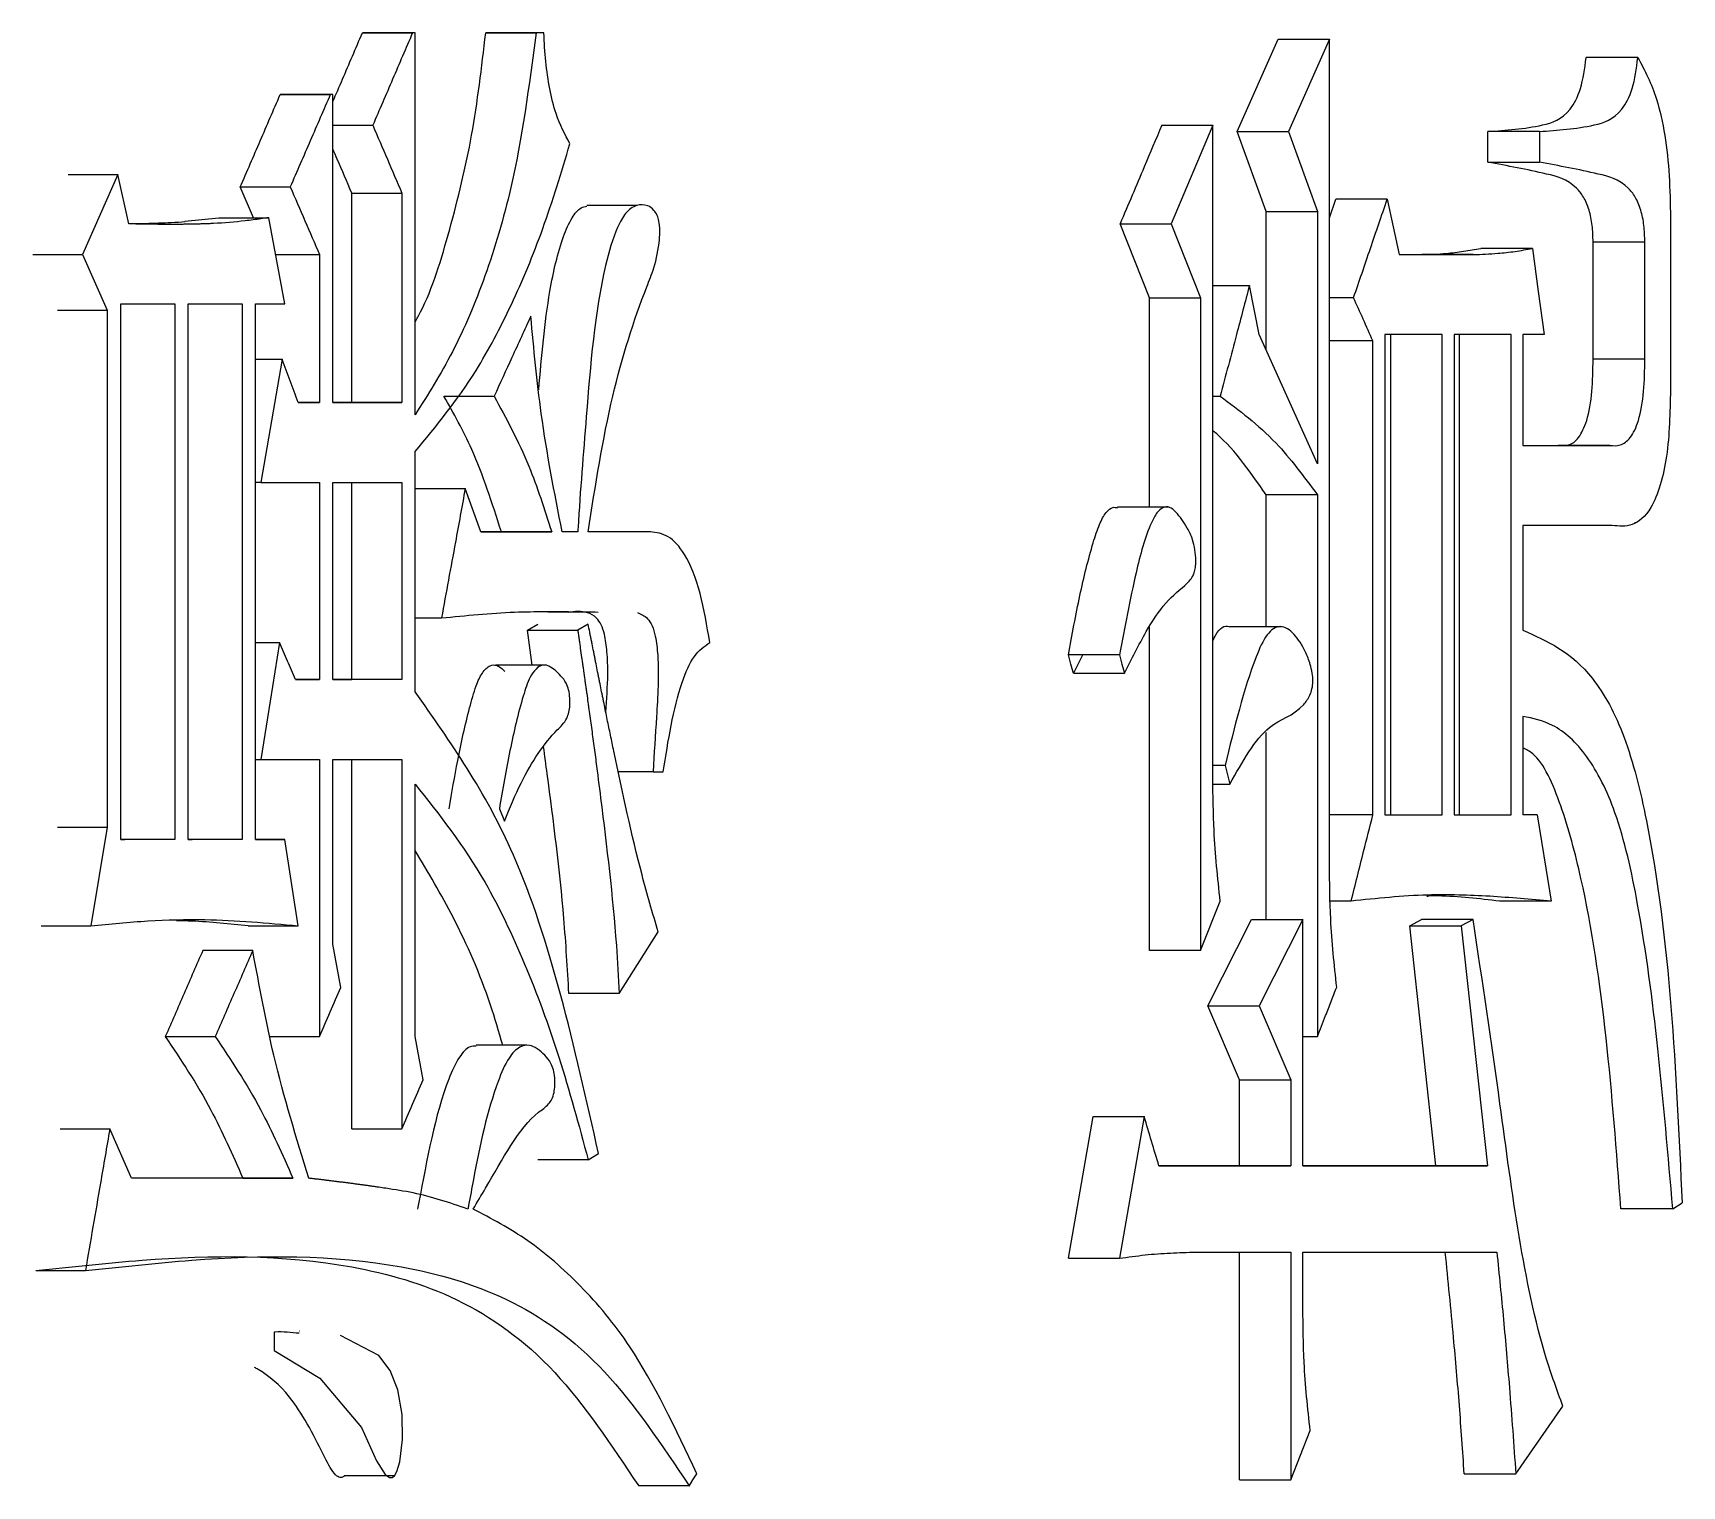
# Model space of a CAD drawing. Header units: millimetres. Extents: x 2136 to 4572, y 748 to 2471.
# Drawn here: x 3183.033 to 3185.93, y 1009.102 to 1011.655 of the extents above; entities that cross this region are included whole.
import ezdxf

# ---------------------------------------------------------------- set-up
doc = ezdxf.new("R2010")
doc.units = ezdxf.units.MM

msp = doc.modelspace()

# ---------------------------------------------------------------- linework, layer by layer
at = {"color": 7, "linetype": 'Continuous', "lineweight": 25}
for p, q in [((3183.6118, 1011.6549), (3183.6998, 1011.6549)), ((3183.6164, 1011.6549), (3183.6118, 1011.6549)), ((3183.7045, 1011.6549), (3183.6164, 1011.6549)), ((3183.7045, 1011.6549), (3183.6998, 1011.6549)), ((3183.7045, 1010.9843), (3183.7045, 1011.6549)), ((3183.9306, 1011.6549), (3183.8422, 1011.6549)), ((3183.9306, 1011.6549), (3183.9168, 1011.6549)), ((3185.1482, 1011.4819), (3185.2203, 1011.6441)), ((3185.2203, 1011.6441), (3185.3105, 1011.6441)), ((3185.3105, 1011.6441), (3185.2382, 1011.4819)), ((3185.3104, 1010.1946), (3185.3105, 1011.6441)), ((3185.8521, 1011.6117), (3185.7613, 1011.6117)), ((3183.4675, 1011.5467), (3183.5554, 1011.5467)), ((3183.4722, 1011.5467), (3183.4675, 1011.5467)), ((3183.56, 1011.5467), (3183.4722, 1011.5467)), ((3183.56, 1011.5467), (3183.5554, 1011.5467)), ((3183.56, 1011.0059), (3183.56, 1011.5467)), ((3183.56, 1011.4927), (3183.6301, 1011.4927)), ((3185.0158, 1011.4927), (3185.1056, 1011.4927)), ((3185.1056, 1011.4927), (3185.0325, 1011.3196)), ((3185.1056, 1010.3461), (3185.1056, 1011.4927)), ((3185.1482, 1011.4819), (3185.2382, 1011.4819)), ((3185.1991, 1011.3413), (3185.1482, 1011.4819)), ((3185.2382, 1011.4819), (3185.2892, 1011.3413)), ((3185.6792, 1011.4819), (3185.5886, 1011.4819)), ((3185.5886, 1011.4278), (3185.5886, 1011.4819)), ((3185.6792, 1011.4819), (3185.6792, 1011.4278)), ((3183.0952, 1011.4061), (3183.1825, 1011.4061)), ((3183.1825, 1011.4061), (3183.1205, 1011.2655)), ((3183.2016, 1011.3196), (3183.1825, 1011.4061)), ((3185.5886, 1011.4278), (3185.6792, 1011.4278)), ((3183.3973, 1011.3845), (3183.4851, 1011.3845)), ((3183.4208, 1011.3304), (3183.3973, 1011.3845)), ((3183.5932, 1011.3737), (3183.6812, 1011.3737)), ((3183.5932, 1011.0059), (3183.5932, 1011.3737)), ((3183.6812, 1011.3737), (3183.6812, 1011.0059)), ((3184.0951, 1011.3521), (3184.0059, 1011.3521)), ((3185.3104, 1011.3301), (3185.3216, 1011.3629)), ((3185.4119, 1011.3629), (3185.3216, 1011.3629)), ((3183.2999, 1011.3241), (3183.3598, 1011.3304)), ((3183.3598, 1011.3304), (3183.4475, 1011.3304)), ((3183.4757, 1011.179), (3183.4475, 1011.3304)), ((3184.9427, 1011.3196), (3185.0325, 1011.3196)), ((3184.9943, 1011.1898), (3184.9427, 1011.3196)), ((3185.0325, 1011.3196), (3185.0842, 1011.1898)), ((3185.1991, 1011.098), (3185.1991, 1011.3413)), ((3185.2892, 1011.3413), (3185.2892, 1010.8977)), ((3185.9093, 1011.3305), (3185.9093, 1011.0276)), ((3183.0332, 1011.2655), (3183.1205, 1011.2655)), ((3183.1205, 1011.2655), (3183.1635, 1011.1681)), ((3183.4596, 1011.2655), (3183.5367, 1011.2655)), ((3183.5367, 1011.2655), (3183.5367, 1011.0059)), ((3185.4329, 1011.2655), (3185.5628, 1011.2655)), ((3185.4329, 1011.2655), (3185.4724, 1011.2655)), ((3185.5628, 1011.2655), (3185.4724, 1011.2655)), ((3185.6668, 1011.2764), (3185.5762, 1011.2764)), ((3185.8644, 1011.2872), (3185.7735, 1011.2872)), ((3185.7735, 1011.0817), (3185.7735, 1011.2872)), ((3185.8644, 1011.0817), (3185.8644, 1011.2872)), ((3185.1056, 1011.2114), (3185.1699, 1011.2114)), ((3185.187, 1011.1249), (3185.1699, 1011.2114)), ((3183.1873, 1010.2378), (3183.1873, 1011.179)), ((3183.1873, 1011.179), (3183.2823, 1011.179)), ((3183.2823, 1011.179), (3183.2823, 1010.2378)), ((3183.306, 1010.2378), (3183.306, 1011.179)), ((3183.306, 1011.179), (3183.4005, 1011.179)), ((3183.4005, 1011.179), (3183.4004, 1010.2378)), ((3183.424, 1011.179), (3183.4757, 1011.179)), ((3183.424, 1010.2378), (3183.424, 1011.179)), ((3184.9943, 1011.1898), (3185.0842, 1011.1898)), ((3184.9943, 1010.822), (3184.9943, 1011.1898)), ((3185.0842, 1011.1898), (3185.0841, 1010.0432)), ((3185.3528, 1011.1898), (3185.3104, 1011.1898)), ((3185.2892, 1010.8977), (3185.187, 1011.1249)), ((3185.3866, 1011.1141), (3185.3104, 1011.1141)), ((3185.3866, 1010.2812), (3185.3866, 1011.1141)), ((3185.5085, 1011.1249), (3185.4077, 1011.1249)), ((3185.4077, 1011.1249), (3185.4077, 1010.2812)), ((3185.4181, 1010.2812), (3185.4181, 1011.1249)), ((3185.5085, 1010.2812), (3185.5085, 1011.1249)), ((3185.6294, 1011.1249), (3185.5294, 1011.1249)), ((3185.5294, 1011.1249), (3185.5294, 1010.2812)), ((3185.5389, 1010.2812), (3185.5389, 1011.1249)), ((3185.6294, 1010.2812), (3185.6294, 1011.1249)), ((3185.6875, 1011.1249), (3185.6502, 1011.1249)), ((3185.6502, 1011.1249), (3185.6502, 1010.9302)), ((3183.424, 1011.0816), (3183.471, 1011.0816)), ((3185.8644, 1011.0817), (3185.7735, 1011.0817)), ((3183.5367, 1011.0059), (3183.4992, 1011.0059)), ((3183.4992, 1011.0059), (3183.5367, 1011.0059)), ((3183.6812, 1011.0059), (3183.56, 1011.0059)), ((3183.56, 1011.0059), (3183.5932, 1011.0059)), ((3183.5932, 1011.0059), (3183.6812, 1011.0059)), ((3185.1056, 1011.0167), (3185.1185, 1011.0167)), ((3183.7044, 1010.4975), (3183.7045, 1010.9194)), ((3185.6502, 1010.9302), (3185.8029, 1010.9302)), ((3185.6502, 1010.9302), (3185.7121, 1010.9302)), ((3185.8029, 1010.9302), (3185.7121, 1010.9302)), ((3183.4334, 1010.8653), (3183.424, 1010.8653)), ((3183.4334, 1010.8653), (3183.5367, 1010.8653)), ((3183.5367, 1010.8653), (3183.5366, 1010.5191)), ((3183.56, 1010.5191), (3183.56, 1010.8653)), ((3183.56, 1010.8653), (3183.6812, 1010.8653)), ((3183.5932, 1010.5191), (3183.5932, 1010.8653)), ((3183.6812, 1010.8653), (3183.6812, 1010.5191)), ((3183.7045, 1010.8544), (3183.7924, 1010.8544)), ((3183.8201, 1010.7787), (3183.7924, 1010.8544)), ((3185.2892, 1010.8437), (3185.1991, 1010.8437)), ((3185.1991, 1010.6118), (3185.1991, 1010.8437)), ((3185.2892, 1010.8437), (3185.2892, 1009.8917)), ((3185.0286, 1010.822), (3184.9381, 1010.822)), ((3183.9443, 1010.7787), (3183.8201, 1010.7787)), ((3183.8201, 1010.7787), (3183.8559, 1010.7787)), ((3183.8559, 1010.7787), (3183.9443, 1010.7787)), ((3183.9902, 1010.7787), (3183.9626, 1010.7787)), ((3184.1177, 1010.7787), (3184.0085, 1010.7787)), ((3184.1177, 1010.7787), (3184.0291, 1010.7787)), ((3185.807, 1010.7896), (3185.6502, 1010.7896)), ((3185.6502, 1010.7896), (3185.6502, 1010.6057)), ((3185.807, 1010.7896), (3185.7162, 1010.7896)), ((3185.846, 1010.7949), (3185.8494, 1010.7949)), ((3183.7044, 1010.6273), (3183.7508, 1010.6273)), ((3183.9373, 1010.6379), (3184.0055, 1010.6379)), ((3183.9017, 1010.6057), (3183.9199, 1010.6165)), ((3183.9103, 1010.5443), (3183.9017, 1010.6057)), ((3183.9017, 1010.6057), (3183.9901, 1010.6056)), ((3184.0084, 1010.6165), (3183.9901, 1010.6056)), ((3184.9943, 1010.0432), (3184.9943, 1010.6113)), ((3185.2264, 1010.6118), (3185.1359, 1010.6118)), ((3183.424, 1010.584), (3183.4663, 1010.584)), ((3183.935, 1010.5443), (3183.8461, 1010.5443)), ((3184.9417, 1010.5624), (3184.852, 1010.5624)), ((3184.8764, 1010.5617), (3184.8606, 1010.53)), ((3183.5366, 1010.5191), (3183.4945, 1010.5191)), ((3183.4945, 1010.5191), (3183.5366, 1010.5191)), ((3183.6812, 1010.5191), (3183.56, 1010.5191)), ((3183.56, 1010.5191), (3183.5932, 1010.5191)), ((3183.6812, 1010.5191), (3183.5932, 1010.5191)), ((3184.8606, 1010.53), (3184.9503, 1010.53)), ((3185.6502, 1010.4542), (3185.6502, 1010.2812)), ((3185.1991, 1010.0973), (3185.1991, 1010.4262)), ((3183.424, 1010.3785), (3183.4334, 1010.3785)), ((3183.4334, 1010.3785), (3183.5366, 1010.3785)), ((3183.5366, 1010.3785), (3183.5366, 1009.8917)), ((3183.56, 1010.3785), (3183.6812, 1010.3785)), ((3183.56, 1010.054), (3183.56, 1010.3785)), ((3183.5932, 1009.7294), (3183.5932, 1010.3785)), ((3183.6812, 1010.3785), (3183.6812, 1009.7294)), ((3185.1271, 1010.3677), (3185.1056, 1010.3677)), ((3183.7044, 1009.8917), (3183.7044, 1010.3352)), ((3184.1223, 1010.3569), (3184.0618, 1010.3569)), ((3184.1223, 1010.3569), (3184.1404, 1010.3569)), ((3185.1059, 1010.3353), (3185.1356, 1010.3353)), ((3183.8524, 1010.292), (3183.8616, 1010.2704)), ((3185.3866, 1010.2812), (3185.3104, 1010.2812)), ((3185.4077, 1010.2812), (3185.5085, 1010.2812)), ((3185.4077, 1010.2812), (3185.4181, 1010.2812)), ((3185.4181, 1010.2812), (3185.5085, 1010.2812)), ((3185.5294, 1010.2812), (3185.6294, 1010.2812)), ((3185.5294, 1010.2812), (3185.5389, 1010.2812)), ((3185.5389, 1010.2812), (3185.6294, 1010.2812)), ((3185.675, 1010.2812), (3185.6502, 1010.2812)), ((3185.675, 1010.2812), (3185.6502, 1010.2812)), ((3183.1635, 1010.2595), (3183.1348, 1010.0864)), ((3183.2823, 1010.2378), (3183.1873, 1010.2378)), ((3183.1873, 1010.2378), (3183.1948, 1010.2378)), ((3183.2823, 1010.2378), (3183.1948, 1010.2378)), ((3183.306, 1010.2378), (3183.3128, 1010.2378)), ((3183.4004, 1010.2378), (3183.306, 1010.2378)), ((3183.4004, 1010.2378), (3183.3128, 1010.2378)), ((3183.4757, 1010.2378), (3183.424, 1010.2378)), ((3183.424, 1010.2378), (3183.4757, 1010.2378)), ((3183.4992, 1010.0864), (3183.4757, 1010.2378)), ((3185.0841, 1010.0432), (3185.1185, 1010.1297)), ((3185.3485, 1010.1297), (3185.3119, 1010.1297)), ((3185.6999, 1010.1297), (3185.6092, 1010.1297)), ((3183.0475, 1010.0864), (3183.1348, 1010.0864)), ((3183.4114, 1010.0864), (3183.4992, 1010.0864)), ((3184.0631, 1009.9674), (3184.1313, 1010.0756)), ((3185.097, 1009.9458), (3185.1736, 1010.0973)), ((3185.2637, 1010.0973), (3185.187, 1009.9458)), ((3185.2637, 1009.6646), (3185.2637, 1010.0973)), ((3185.4515, 1010.0865), (3185.4723, 1010.0973)), ((3185.4515, 1010.0865), (3185.5419, 1010.0865)), ((3185.4973, 1009.6646), (3185.4515, 1010.0865)), ((3185.5628, 1010.0973), (3185.4723, 1010.0973)), ((3185.5628, 1010.0973), (3185.5419, 1010.0865)), ((3185.5419, 1010.0865), (3185.5878, 1009.6646)), ((3183.4193, 1010.0431), (3183.3316, 1010.0431)), ((3185.0841, 1010.0432), (3184.9943, 1010.0432)), ((3184.0631, 1009.9674), (3183.9746, 1009.9674)), ((3185.097, 1009.9458), (3185.187, 1009.9458)), ((3185.1524, 1009.816), (3185.097, 1009.9458)), ((3185.187, 1009.9458), (3185.2424, 1009.816)), ((3183.9007, 1009.8767), (3183.8119, 1009.8767)), ((3185.2637, 1009.8917), (3185.2892, 1009.8917)), ((3185.1524, 1009.816), (3185.2424, 1009.816)), ((3185.1524, 1009.6646), (3185.1524, 1009.816)), ((3185.2424, 1009.816), (3185.2424, 1009.6646)), ((3183.0809, 1009.7294), (3183.1682, 1009.7294)), ((3183.2063, 1009.6429), (3183.1682, 1009.7294)), ((3184.852, 1009.5023), (3184.8952, 1009.7511)), ((3184.8952, 1009.7511), (3184.985, 1009.7511)), ((3184.985, 1009.7511), (3184.9416, 1009.5023)), ((3184.0084, 1009.6754), (3184.0266, 1009.6862)), ((3183.4898, 1009.6429), (3183.2063, 1009.6429)), ((3183.402, 1009.6429), (3183.2063, 1009.6429)), ((3183.402, 1009.6429), (3183.4898, 1009.6429)), ((3185.2424, 1009.6646), (3185.0109, 1009.6646)), ((3185.0109, 1009.6646), (3185.1524, 1009.6646)), ((3185.1524, 1009.6646), (3185.2424, 1009.6646)), ((3185.5878, 1009.6646), (3185.2637, 1009.6646)), ((3185.2637, 1009.6646), (3185.4973, 1009.6646)), ((3185.4973, 1009.6646), (3185.5878, 1009.6646)), ((3185.9134, 1009.5889), (3185.8224, 1009.5889)), ((3185.9134, 1009.5889), (3185.9297, 1009.5997)), ((3184.852, 1009.5023), (3184.9416, 1009.5023)), ((3185.0755, 1009.5131), (3185.2424, 1009.5131)), ((3185.1524, 1009.1129), (3185.1524, 1009.5131)), ((3185.2424, 1009.5131), (3185.2424, 1009.1129)), ((3185.2637, 1009.5131), (3185.6045, 1009.5131)), ((3185.2637, 1009.4158), (3185.2637, 1009.5131)), ((3183.038, 1009.4806), (3183.1253, 1009.4806)), ((3183.4569, 1009.3725), (3183.4569, 1009.34)), ((3183.5014, 1009.3743), (3183.5009, 1009.3743)), ((3185.6377, 1009.1237), (3185.7203, 1009.2424)), ((3185.2424, 1009.1129), (3185.2765, 1009.1994)), ((3183.5804, 1009.1207), (3183.6689, 1009.1207)), ((3185.5471, 1009.1237), (3185.6377, 1009.1237)), ((3184.1858, 1009.1022), (3184.0971, 1009.1022))]:
    msp.add_line(p, q, dxfattribs=at)
at = {"color": 7, "linetype": 'Continuous', "lineweight": 25, "flags": 128}
for points in [[(3183.8285, 1011.6549), (3183.8579, 1011.6549), (3183.9168, 1011.6549)], [(3183.8422, 1011.6549), (3183.8376, 1011.6549), (3183.8345, 1011.6549), (3183.8315, 1011.6549), (3183.8285, 1011.6549)], [(3185.4119, 1011.3629), (3185.4224, 1011.3142), (3185.4329, 1011.2655)], [(3185.1991, 1011.3413), (3185.2442, 1011.3413), (3185.2892, 1011.3413)], [(3185.6668, 1011.2764), (3185.6771, 1011.2006), (3185.6875, 1011.1249)], [(3183.0761, 1011.1681), (3183.1198, 1011.1681), (3183.1635, 1011.1681)], [(3183.1635, 1011.1681), (3183.1635, 1010.7138), (3183.1635, 1010.2595)], [(3183.471, 1011.0816), (3183.4522, 1010.9734), (3183.4334, 1010.8653)], [(3183.4663, 1010.584), (3183.4499, 1010.4812), (3183.4334, 1010.3785)], [(3184.8606, 1010.53), (3184.8585, 1010.5381), (3184.8563, 1010.5462), (3184.852, 1010.5624)], [(3184.9417, 1010.5624), (3184.946, 1010.5462), (3184.9503, 1010.53)], [(3185.1271, 1010.3677), (3185.1314, 1010.3515), (3185.1356, 1010.3353)], [(3185.675, 1010.2812), (3185.6827, 1010.2346), (3185.6903, 1010.1879), (3185.6999, 1010.1297)], [(3183.0761, 1010.2595), (3183.0979, 1010.2595), (3183.1198, 1010.2595), (3183.1416, 1010.2595), (3183.1635, 1010.2595)], [(3185.1736, 1010.0973), (3185.1964, 1010.0973), (3185.2301, 1010.0973), (3185.2637, 1010.0973)], [(3183.5741, 1009.9782), (3183.567, 1010.0161), (3183.56, 1010.054)], [(3183.2657, 1009.8917), (3183.2878, 1009.8917), (3183.3099, 1009.8917), (3183.3533, 1009.8917)], [(3183.4488, 1009.8917), (3183.471, 1009.8917), (3183.4932, 1009.8917), (3183.5366, 1009.8917)], [(3183.7184, 1009.816), (3183.7114, 1009.8538), (3183.7044, 1009.8917)], [(3183.5932, 1009.7294), (3183.6154, 1009.7294), (3183.6376, 1009.7294), (3183.6812, 1009.7294)], [(3184.0084, 1009.6754), (3183.9719, 1009.6754), (3183.9459, 1009.6754), (3183.9199, 1009.6754)], [(3183.4569, 1009.34), (3183.5371, 1009.2918), (3183.6101, 1009.2051), (3183.6365, 1009.1464), (3183.6521, 1009.1226), (3183.6594, 1009.1173), (3183.6639, 1009.1172), (3183.6681, 1009.1203), (3183.6722, 1009.1276), (3183.6774, 1009.1445), (3183.6825, 1009.1836), (3183.6819, 1009.2279), (3183.674, 1009.271), (3183.6604, 1009.305), (3183.6405, 1009.3316), (3183.5733, 1009.3667), (3183.5733, 1009.3667)], [(3184.1858, 1009.1021), (3184.1925, 1009.1129), (3184.1993, 1009.1237)], [(3185.1524, 1009.1129), (3185.1749, 1009.1129), (3185.1974, 1009.1129), (3185.2199, 1009.1129), (3185.2424, 1009.1129)]]:
    msp.add_lwpolyline(points, dxfattribs=at)
at = {"color": 7, "linetype": 'Continuous', "lineweight": 25}
for points, knots in [([(3183.56, 1011.5344), (3183.5657, 1011.5475), (3183.583, 1011.5877), (3183.6002, 1011.6279), (3183.6118, 1011.6549)], [0, 0, 0, 0, 0.326762, 1, 1, 1, 1]), ([(3183.6998, 1011.6549), (3183.6882, 1011.6279), (3183.665, 1011.5738), (3183.6417, 1011.5197), (3183.6301, 1011.4927)], [0, 0, 0, 0, 0.4999997, 1, 1, 1, 1]), ([(3183.9168, 1011.6549), (3183.9045, 1011.562), (3183.8845, 1011.41), (3183.8291, 1011.2259), (3183.7722, 1011.091), (3183.7269, 1011.0197), (3183.7045, 1010.9843)], [0, 0, 0, 0, 0.347456, 0.568585, 0.785979, 1, 1, 1, 1]), ([(3183.7045, 1011.1471), (3183.7077, 1011.153), (3183.7327, 1011.1981), (3183.7667, 1011.3102), (3183.807, 1011.4737), (3183.8213, 1011.5943), (3183.8285, 1011.6549)], [0, 0, 0, 0, 0.046421, 0.359328, 0.677626, 1, 1, 1, 1]), ([(3183.9764, 1011.4602), (3183.9676, 1011.4768), (3183.9529, 1011.5043), (3183.9405, 1011.5567), (3183.9331, 1011.6046), (3183.9314, 1011.6381), (3183.9306, 1011.6549)], [0, 0, 0, 0, 0.330678, 0.5509904, 0.7745699, 1, 1, 1, 1]), ([(3185.5886, 1011.4819), (3185.6205, 1011.484), (3185.669, 1011.4873), (3185.7264, 1011.5046), (3185.7536, 1011.555), (3185.7587, 1011.5925), (3185.7613, 1011.6117)], [0, 0, 0, 0, 0.492676, 0.749427, 0.872012, 1, 1, 1, 1]), ([(3185.6792, 1011.4819), (3185.7111, 1011.484), (3185.7597, 1011.4873), (3185.8172, 1011.5046), (3185.8444, 1011.5549), (3185.8495, 1011.5925), (3185.8521, 1011.6117)], [0, 0, 0, 0, 0.492785, 0.749576, 0.872123, 1, 1, 1, 1]), ([(3185.8521, 1011.6117), (3185.8641, 1011.5893), (3185.884, 1011.5518), (3185.9004, 1011.4755), (3185.9081, 1011.4042), (3185.9089, 1011.3551), (3185.9093, 1011.3305)], [0, 0, 0, 0, 0.32906, 0.549528, 0.774008, 1, 1, 1, 1]), ([(3183.3973, 1011.3845), (3183.409, 1011.4115), (3183.4325, 1011.4656), (3183.4558, 1011.5197), (3183.4675, 1011.5467)], [0, 0, 0, 0, 0.499999, 1, 1, 1, 1]), ([(3183.5554, 1011.5467), (3183.5437, 1011.5197), (3183.5203, 1011.4656), (3183.4968, 1011.4115), (3183.4851, 1011.3845)], [0, 0, 0, 0, 0.5, 1, 1, 1, 1]), ([(3183.6301, 1011.4927), (3183.6386, 1011.4728), (3183.6557, 1011.4332), (3183.6727, 1011.3935), (3183.6812, 1011.3737)], [0, 0, 0, 0, 0.500001, 1, 1, 1, 1]), ([(3185.0158, 1011.4927), (3185.0055, 1011.4684), (3184.9883, 1011.4274), (3184.9639, 1011.3697), (3184.9498, 1011.3363), (3184.9427, 1011.3196)], [0, 0, 0, 0, 0.420871, 0.710435, 1, 1, 1, 1]), ([(3183.5932, 1011.3737), (3183.5847, 1011.3935), (3183.5737, 1011.4193), (3183.5626, 1011.445), (3183.56, 1011.4509)], [0, 0, 0, 0, 0.770201, 1, 1, 1, 1]), ([(3183.7045, 1010.9194), (3183.7412, 1010.9639), (3183.802, 1011.0377), (3183.8749, 1011.1763), (3183.9307, 1011.3094), (3183.9611, 1011.4098), (3183.9764, 1011.4602)], [0, 0, 0, 0, 0.333809, 0.553089, 0.775219, 1, 1, 1, 1]), ([(3185.7735, 1011.2872), (3185.7732, 1011.2973), (3185.7727, 1011.3172), (3185.7668, 1011.3456), (3185.757, 1011.368), (3185.7325, 1011.3972), (3185.6751, 1011.4118), (3185.6229, 1011.4215), (3185.5886, 1011.4278)], [0, 0, 0, 0, 0.060186, 0.119313, 0.185904, 0.25149, 0.507936, 1, 1, 1, 1]), ([(3185.8644, 1011.2872), (3185.8641, 1011.2973), (3185.8636, 1011.3172), (3185.8576, 1011.3456), (3185.8478, 1011.368), (3185.8233, 1011.3972), (3185.7658, 1011.4118), (3185.7136, 1011.4215), (3185.6792, 1011.4278)], [0, 0, 0, 0, 0.060123, 0.1192, 0.185763, 0.251345, 0.507834, 1, 1, 1, 1]), ([(3183.4851, 1011.3845), (3183.4937, 1011.3647), (3183.5109, 1011.325), (3183.5281, 1011.2853), (3183.5367, 1011.2655)], [0, 0, 0, 0, 0.500001, 1, 1, 1, 1]), ([(3183.9216, 1011.0278), (3183.9267, 1011.0866), (3183.9347, 1011.1812), (3183.958, 1011.2828), (3183.9786, 1011.33), (3183.9933, 1011.3481), (3184.0027, 1011.35), (3184.006, 1011.3507)], [0, 0, 0, 0, 0.454474, 0.731259, 0.84685, 0.944624, 1, 1, 1, 1]), ([(3184.0085, 1010.7787), (3184.0211, 1010.8599), (3184.0451, 1011.0144), (3184.0922, 1011.1618), (3184.1255, 1011.2441), (3184.1331, 1011.2796), (3184.1345, 1011.3084), (3184.1333, 1011.3235), (3184.1295, 1011.3357), (3184.1228, 1011.3457), (3184.1105, 1011.3537), (3184.093, 1011.3541), (3184.0742, 1011.3408), (3184.0545, 1011.305), (3184.0217, 1011.1914), (3184.0072, 1011.0055), (3183.9943, 1010.8488), (3183.9903, 1010.7811), (3183.9902, 1010.7787)], [0, 0, 0, 0, 0.188824, 0.359425, 0.391174, 0.431004, 0.443042, 0.4552, 0.463942, 0.475035, 0.493349, 0.52466, 0.556942, 0.585534, 0.64557, 0.848774, 0.994709, 1, 1, 1, 1]), ([(3185.3528, 1011.1898), (3185.3627, 1011.2187), (3185.3774, 1011.2619), (3185.3971, 1011.3196), (3185.407, 1011.3485), (3185.4119, 1011.3629)], [0, 0, 0, 0, 0.5, 0.75, 1, 1, 1, 1]), ([(3183.4475, 1011.3304), (3183.4383, 1011.3291), (3183.4245, 1011.3271), (3183.3922, 1011.323), (3183.3668, 1011.321), (3183.3436, 1011.3199), (3183.3367, 1011.3196), (3183.3297, 1011.3194), (3183.3227, 1011.3192), (3183.3135, 1011.3189), (3183.3042, 1011.3188), (3183.2949, 1011.3187), (3183.2879, 1011.3186), (3183.2809, 1011.3186), (3183.274, 1011.3186), (3183.267, 1011.3186), (3183.2612, 1011.3187), (3183.2565, 1011.3187), (3183.253, 1011.3187), (3183.2495, 1011.3188), (3183.246, 1011.3188), (3183.2426, 1011.3189), (3183.2391, 1011.3189), (3183.2356, 1011.319), (3183.2309, 1011.319), (3183.2262, 1011.3191), (3183.2216, 1011.3192), (3183.2181, 1011.3193), (3183.2146, 1011.3193), (3183.2111, 1011.3194), (3183.2067, 1011.3195), (3183.2036, 1011.3195), (3183.2016, 1011.3196)], [0, 0, 0, 0, 0.113118, 0.169677, 0.395941, 0.424221, 0.4525, 0.480779, 0.509059, 0.537338, 0.593897, 0.622177, 0.650456, 0.678735, 0.707015, 0.735294, 0.763573, 0.777713, 0.791853, 0.805993, 0.820132, 0.834272, 0.848412, 0.862551, 0.876691, 0.90497, 0.91911, 0.93325, 0.947389, 0.961529, 0.975669, 1, 1, 1, 1]), ([(3183.3003, 1011.3231), (3183.2926, 1011.3225), (3183.273, 1011.3211), (3183.2344, 1011.3198), (3183.2118, 1011.3196), (3183.2026, 1011.3196)], [0, 0, 0, 0, 0.27763, 0.704747, 1, 1, 1, 1]), ([(3185.4724, 1011.2655), (3185.4868, 1011.266), (3185.5114, 1011.2667), (3185.546, 1011.2713), (3185.5661, 1011.2747), (3185.5762, 1011.2764)], [0, 0, 0, 0, 0.416267, 0.70808, 1, 1, 1, 1]), ([(3185.5628, 1011.2655), (3185.5773, 1011.2661), (3185.6019, 1011.267), (3185.6365, 1011.2709), (3185.6567, 1011.2745), (3185.6668, 1011.2764)], [0, 0, 0, 0, 0.415687, 0.707752, 1, 1, 1, 1]), ([(3185.1699, 1011.2114), (3185.1623, 1011.1826), (3185.15, 1011.1357), (3185.1328, 1011.0708), (3185.1233, 1011.0348), (3185.1185, 1011.0167)], [0, 0, 0, 0, 0.444073, 0.722036, 1, 1, 1, 1]), ([(3185.3866, 1011.1141), (3185.381, 1011.1267), (3185.3697, 1011.152), (3185.3584, 1011.1772), (3185.3528, 1011.1898)], [0, 0, 0, 0, 0.499999, 1, 1, 1, 1]), ([(3183.9076, 1011.1573), (3183.9021, 1011.1453), (3183.8911, 1011.1212), (3183.8696, 1011.0743), (3183.8536, 1011.0395), (3183.8432, 1011.0167)], [0, 0, 0, 0, 0.25711, 0.51422, 1, 1, 1, 1]), ([(3183.9626, 1010.7787), (3183.9492, 1010.8472), (3183.9252, 1010.9697), (3183.913, 1011.0999), (3183.9076, 1011.1573)], [0, 0, 0, 0, 0.55855, 1, 1, 1, 1]), ([(3183.4992, 1011.0059), (3183.4945, 1011.0185), (3183.4851, 1011.0437), (3183.4757, 1011.069), (3183.471, 1011.0816)], [0, 0, 0, 0, 0.500001, 1, 1, 1, 1]), ([(3185.7224, 1010.9308), (3185.7251, 1010.9307), (3185.7339, 1010.9305), (3185.7487, 1010.942), (3185.7645, 1010.9743), (3185.7726, 1011.0253), (3185.7732, 1011.0627), (3185.7735, 1011.0817)], [0, 0, 0, 0, 0.0867607, 0.2858243, 0.4905188, 0.7427767, 1, 1, 1, 1]), ([(3185.8029, 1010.9302), (3185.809, 1010.9298), (3185.8213, 1010.9289), (3185.8395, 1010.9417), (3185.8553, 1010.9744), (3185.8635, 1011.0252), (3185.8641, 1011.0627), (3185.8644, 1011.0817)], [0, 0, 0, 0, 0.178016, 0.357314, 0.541602, 0.768589, 1, 1, 1, 1]), ([(3185.9093, 1011.0276), (3185.9086, 1010.9882), (3185.9071, 1010.9112), (3185.8807, 1010.8176), (3185.8423, 1010.786), (3185.8187, 1010.7884), (3185.807, 1010.7896)], [0, 0, 0, 0, 0.295173, 0.576606, 0.789028, 1, 1, 1, 1]), ([(3183.755, 1011.0167), (3183.7624, 1011.0167), (3183.7772, 1011.0167), (3183.8067, 1011.0167), (3183.8286, 1011.0167), (3183.8432, 1011.0167)], [0, 0, 0, 0, 0.2525093, 0.5050093, 1, 1, 1, 1]), ([(3183.8559, 1010.7787), (3183.8397, 1010.829), (3183.811, 1010.918), (3183.772, 1010.9868), (3183.755, 1011.0167)], [0, 0, 0, 0, 0.56494, 1, 1, 1, 1]), ([(3183.8432, 1011.0167), (3183.8645, 1010.9776), (3183.903, 1010.9071), (3183.9316, 1010.8183), (3183.9443, 1010.7787)], [0, 0, 0, 0, 0.555111, 1, 1, 1, 1]), ([(3185.1185, 1011.0167), (3185.1518, 1010.9921), (3185.2116, 1010.9481), (3185.2654, 1010.8757), (3185.2892, 1010.8437)], [0, 0, 0, 0, 0.557248, 1, 1, 1, 1]), ([(3185.1991, 1010.8437), (3185.1693, 1010.8865), (3185.1392, 1010.9296), (3185.1058, 1010.9559), (3185.1056, 1010.956)], [0, 0, 0, 0, 0.994822, 1, 1, 1, 1]), ([(3183.7924, 1010.8544), (3183.7867, 1010.8231), (3183.7769, 1010.7695), (3183.763, 1010.6938), (3183.7549, 1010.6494), (3183.7508, 1010.6273)], [0, 0, 0, 0, 0.414509, 0.7072526, 1, 1, 1, 1]), ([(3184.852, 1010.5624), (3184.8584, 1010.5974), (3184.8708, 1010.6654), (3184.8895, 1010.7418), (3184.9054, 1010.7907), (3184.917, 1010.8128), (3184.9285, 1010.8228), (3184.9355, 1010.8213), (3184.9383, 1010.8207)], [0, 0, 0, 0, 0.332169, 0.644911, 0.764477, 0.861963, 0.944096, 1, 1, 1, 1]), ([(3184.9503, 1010.53), (3184.9629, 1010.555), (3184.9856, 1010.6005), (3185.0223, 1010.6572), (3185.0507, 1010.6785), (3185.0675, 1010.6953), (3185.0727, 1010.7043), (3185.0754, 1010.7163), (3185.076, 1010.7305), (3185.0744, 1010.7475), (3185.0697, 1010.768), (3185.0582, 1010.7908), (3185.0446, 1010.81), (3185.0298, 1010.8235), (3185.0179, 1010.8219), (3185.0067, 1010.8125), (3184.9884, 1010.7778), (3184.966, 1010.692), (3184.9508, 1010.6109), (3184.9417, 1010.5624)], [0, 0, 0, 0, 0.133739, 0.243051, 0.352533, 0.371712, 0.391103, 0.40333, 0.418292, 0.440552, 0.463875, 0.498841, 0.561321, 0.592898, 0.624761, 0.654015, 0.68757, 0.813379, 1, 1, 1, 1]), ([(3184.2219, 1010.584), (3184.217, 1010.6136), (3184.2075, 1010.6717), (3184.1817, 1010.7385), (3184.1496, 1010.7742), (3184.1283, 1010.7772), (3184.1177, 1010.7787)], [0, 0, 0, 0, 0.291567, 0.574035, 0.788626, 1, 1, 1, 1]), ([(3183.7508, 1010.6273), (3183.7936, 1010.6315), (3183.8728, 1010.6393), (3183.9644, 1010.6385), (3184.013, 1010.6378), (3184.0257, 1010.6376)], [0, 0, 0, 0, 0.465184, 0.860123, 1, 1, 1, 1]), ([(3184.0393, 1010.4619), (3184.0409, 1010.4841), (3184.0436, 1010.5193), (3184.0421, 1010.5657), (3184.0384, 1010.5958), (3184.0315, 1010.6163), (3184.0213, 1010.6302), (3184.0017, 1010.6404), (3183.985, 1010.6384), (3183.9737, 1010.637)], [0, 0, 0, 0, 0.2337206, 0.3700639, 0.4821612, 0.5546155, 0.6270686, 0.7492778, 1, 1, 1, 1]), ([(3184.0953, 1010.6365), (3184.1013, 1010.634), (3184.1105, 1010.6302), (3184.1212, 1010.6141), (3184.1278, 1010.5918), (3184.1335, 1010.5375), (3184.1285, 1010.4568), (3184.1243, 1010.389), (3184.1223, 1010.3569)], [0, 0, 0, 0, 0.1205275, 0.1871773, 0.2540797, 0.3617656, 0.6971494, 1, 1, 1, 1]), ([(3183.9901, 1010.6056), (3183.9905, 1010.603), (3183.9912, 1010.5977), (3183.9924, 1010.5898), (3183.9935, 1010.5818), (3183.995, 1010.5712), (3183.9965, 1010.5606), (3183.998, 1010.5501), (3183.9991, 1010.5421), (3184.0006, 1010.5315), (3184.0021, 1010.5209), (3184.0036, 1010.5103), (3184.0047, 1010.5024), (3184.0062, 1010.4918), (3184.0077, 1010.4812), (3184.0095, 1010.4679), (3184.0114, 1010.4546), (3184.0135, 1010.4387), (3184.0164, 1010.4174), (3184.0193, 1010.3961), (3184.0242, 1010.3588), (3184.0383, 1010.2466), (3184.0549, 1010.1116), (3184.0615, 1009.9955), (3184.0631, 1009.9674)], [0, 0, 0, 0, 0.012619, 0.025237, 0.037856, 0.050474, 0.075711, 0.08833, 0.100948, 0.113567, 0.138804, 0.151422, 0.164041, 0.176659, 0.201896, 0.214515, 0.239752, 0.264989, 0.290226, 0.3407, 0.365937, 0.466887, 0.870929, 1, 1, 1, 1]), ([(3184.1313, 1010.0756), (3184.1216, 1010.1088), (3184.092, 1010.2103), (3184.067, 1010.3291), (3184.0486, 1010.4165), (3184.0448, 1010.435), (3184.0409, 1010.4536), (3184.0376, 1010.4698), (3184.0348, 1010.4837), (3184.0334, 1010.4907), (3184.0315, 1010.5), (3184.0297, 1010.5093), (3184.0278, 1010.5186), (3184.0264, 1010.5256), (3184.0246, 1010.5349), (3184.0227, 1010.5442), (3184.0208, 1010.5535), (3184.0195, 1010.5605), (3184.0176, 1010.5698), (3184.0158, 1010.5791), (3184.0139, 1010.5885), (3184.0125, 1010.5955), (3184.0107, 1010.6048), (3184.0093, 1010.6118), (3184.0084, 1010.6165)], [0, 0, 0, 0, 0.194919, 0.596792, 0.647185, 0.672381, 0.697577, 0.74797, 0.760568, 0.773166, 0.785764, 0.81096, 0.823558, 0.836156, 0.848754, 0.873951, 0.886549, 0.899147, 0.911745, 0.936941, 0.949539, 0.962137, 0.974736, 1, 1, 1, 1]), ([(3185.1056, 1010.5868), (3185.1073, 1010.5905), (3185.1148, 1010.6068), (3185.1269, 1010.6164), (3185.1351, 1010.6115), (3185.1356, 1010.6112)], [0, 0, 0, 0, 0.216989, 0.955314, 1, 1, 1, 1]), ([(3185.1356, 1010.3353), (3185.1576, 1010.3748), (3185.1965, 1010.4447), (3185.2506, 1010.4551), (3185.2747, 1010.4871), (3185.28, 1010.5022), (3185.2819, 1010.5161), (3185.2804, 1010.5315), (3185.2759, 1010.5491), (3185.266, 1010.5746), (3185.2487, 1010.6011), (3185.2246, 1010.6174), (3185.1993, 1010.6011), (3185.1637, 1010.5185), (3185.1433, 1010.4346), (3185.1271, 1010.3677)], [0, 0, 0, 0, 0.206756, 0.36622, 0.399315, 0.414903, 0.42938, 0.446247, 0.465285, 0.496864, 0.558757, 0.621691, 0.682799, 0.747419, 1, 1, 1, 1]), ([(3185.6502, 1010.6057), (3185.6926, 1010.5868), (3185.7587, 1010.5574), (3185.8321, 1010.423), (3185.906, 1010.1225), (3185.9192, 1009.8318), (3185.9297, 1009.5997)], [0, 0, 0, 0, 0.2265728, 0.3529789, 0.4833551, 1, 1, 1, 1]), ([(3183.4945, 1010.5191), (3183.4898, 1010.5299), (3183.4804, 1010.5516), (3183.471, 1010.5732), (3183.4663, 1010.584)], [0, 0, 0, 0, 0.500001, 1, 1, 1, 1]), ([(3184.1404, 1010.3569), (3184.1489, 1010.4119), (3184.1607, 1010.488), (3184.1934, 1010.5638), (3184.2125, 1010.5773), (3184.2219, 1010.584)], [0, 0, 0, 0, 0.572071, 0.789697, 1, 1, 1, 1]), ([(3183.7641, 1010.292), (3183.769, 1010.3204), (3183.7792, 1010.3811), (3183.7955, 1010.453), (3183.8098, 1010.5051), (3183.822, 1010.5321), (3183.8348, 1010.5442), (3183.8491, 1010.5456), (3183.8573, 1010.5377), (3183.8623, 1010.533)], [0, 0, 0, 0, 0.251355, 0.535833, 0.663298, 0.7524074, 0.8422003, 0.9051749, 1, 1, 1, 1]), ([(3183.8616, 1010.2704), (3183.8709, 1010.2932), (3183.8887, 1010.337), (3183.9202, 1010.3906), (3183.9478, 1010.4257), (3183.9681, 1010.4434), (3183.9748, 1010.4611), (3183.9765, 1010.4736), (3183.9764, 1010.4872), (3183.9744, 1010.5011), (3183.9691, 1010.5153), (3183.9572, 1010.5295), (3183.9433, 1010.5422), (3183.9279, 1010.546), (3183.9163, 1010.5383), (3183.904, 1010.5211), (3183.8882, 1010.4718), (3183.8701, 1010.3946), (3183.8583, 1010.3264), (3183.8524, 1010.292)], [0, 0, 0, 0, 0.117411, 0.224514, 0.331514, 0.385099, 0.401502, 0.417942, 0.434593, 0.453955, 0.473463, 0.503457, 0.565822, 0.597864, 0.6299, 0.663784, 0.718184, 0.85806, 1, 1, 1, 1]), ([(3184.0266, 1009.6862), (3183.9843, 1009.8746), (3183.9099, 1010.2061), (3183.7664, 1010.4097), (3183.7044, 1010.4975)], [0, 0, 0, 0, 0.568507, 1, 1, 1, 1]), ([(3185.9134, 1009.5889), (3185.9053, 1009.683), (3185.8898, 1009.8647), (3185.859, 1010.1013), (3185.8186, 1010.2833), (3185.7643, 1010.3903), (3185.7068, 1010.4427), (3185.6677, 1010.4507), (3185.6502, 1010.4542)], [0, 0, 0, 0, 0.245646, 0.473666, 0.633063, 0.763711, 0.894016, 1, 1, 1, 1]), ([(3183.9746, 1009.9674), (3183.972, 1010.0114), (3183.9642, 1010.1422), (3183.9456, 1010.2853), (3183.9322, 1010.3849), (3183.93, 1010.4006)], [0, 0, 0, 0, 0.299395, 0.889632, 1, 1, 1, 1]), ([(3185.8224, 1009.5889), (3185.807, 1009.7914), (3185.7877, 1010.0451), (3185.7195, 1010.2982), (3185.6826, 1010.3828), (3185.6561, 1010.3961), (3185.6502, 1010.3991)], [0, 0, 0, 0, 0.63735, 0.798589, 0.954752, 1, 1, 1, 1]), ([(3183.7044, 1010.3352), (3183.7469, 1010.2816), (3183.8173, 1010.1928), (3183.8985, 1010.0212), (3183.9593, 1009.8575), (3183.9919, 1009.7363), (3184.0084, 1009.6754)], [0, 0, 0, 0, 0.333002, 0.552476, 0.774971, 1, 1, 1, 1]), ([(3185.1185, 1010.1297), (3185.1141, 1010.1708), (3185.1066, 1010.242), (3185.1059, 1010.3151), (3185.1056, 1010.3461)], [0, 0, 0, 0, 0.576873, 1, 1, 1, 1]), ([(3185.3485, 1010.1297), (3185.3522, 1010.1443), (3185.3595, 1010.1734), (3185.3722, 1010.2238), (3185.3812, 1010.2598), (3185.3866, 1010.2812)], [0, 0, 0, 0, 0.288217, 0.576435, 1, 1, 1, 1]), ([(3183.8583, 1009.8767), (3183.8514, 1009.9004), (3183.8273, 1009.9826), (3183.7755, 1010.099), (3183.7273, 1010.1804), (3183.7044, 1010.2188)], [0, 0, 0, 0, 0.176257, 0.610601, 1, 1, 1, 1]), ([(3185.3231, 1009.9783), (3185.3189, 1010.018), (3185.3114, 1010.0892), (3185.3107, 1010.1623), (3185.3104, 1010.1946)], [0, 0, 0, 0, 0.558839, 1, 1, 1, 1]), ([(3185.6999, 1010.1297), (3185.6639, 1010.1329), (3185.592, 1010.1391), (3185.4749, 1010.1429), (3185.3934, 1010.1344), (3185.3485, 1010.1297)], [0, 0, 0, 0, 0.309877, 0.619791, 1, 1, 1, 1]), ([(3185.4827, 1010.1394), (3185.4822, 1010.1391), (3185.4803, 1010.1381), (3185.4844, 1010.1389), (3185.4875, 1010.1394)], [0, 0, 0, 0, 0.230108, 1, 1, 1, 1]), ([(3185.6092, 1010.1297), (3185.5734, 1010.134), (3185.533, 1010.1387), (3185.4921, 1010.1388), (3185.4875, 1010.1388)], [0, 0, 0, 0, 0.887694, 1, 1, 1, 1]), ([(3183.1348, 1010.0864), (3183.1683, 1010.0897), (3183.2352, 1010.0962), (3183.357, 1010.0992), (3183.4446, 1010.0913), (3183.4992, 1010.0864)], [0, 0, 0, 0, 0.273667, 0.547376, 1, 1, 1, 1]), ([(3183.4114, 1010.0864), (3183.3784, 1010.0898), (3183.3365, 1010.0941), (3183.2942, 1010.0951), (3183.2851, 1010.0953)], [0, 0, 0, 0, 0.7854, 1, 1, 1, 1]), ([(3185.7203, 1009.2424), (3185.7103, 1009.2701), (3185.6556, 1009.4213), (3185.6175, 1009.7311), (3185.5788, 1009.9903), (3185.5628, 1010.0973)], [0, 0, 0, 0, 0.116288, 0.635254, 1, 1, 1, 1]), ([(3183.3316, 1010.0431), (3183.3206, 1010.0179), (3183.2987, 1009.9674), (3183.2767, 1009.9169), (3183.2657, 1009.8917)], [0, 0, 0, 0, 0.5000021, 1, 1, 1, 1]), ([(3183.4193, 1010.0431), (3183.4083, 1010.0179), (3183.3863, 1009.9674), (3183.3643, 1009.9169), (3183.3533, 1009.8917)], [0, 0, 0, 0, 0.4999967, 1, 1, 1, 1]), ([(3183.5179, 1009.6429), (3183.496, 1009.7135), (3183.4566, 1009.8401), (3183.4307, 1009.9809), (3183.4193, 1010.0431)], [0, 0, 0, 0, 0.5578888, 1, 1, 1, 1]), ([(3183.5366, 1009.8917), (3183.5429, 1009.9061), (3183.5554, 1009.935), (3183.5678, 1009.9638), (3183.5741, 1009.9782)], [0, 0, 0, 0, 0.499999, 1, 1, 1, 1]), ([(3185.2892, 1009.8917), (3185.2941, 1009.9041), (3185.3021, 1009.9247), (3185.3135, 1009.9535), (3185.3199, 1009.97), (3185.3231, 1009.9783)], [0, 0, 0, 0, 0.428346, 0.714167, 1, 1, 1, 1]), ([(3183.2657, 1009.8917), (3183.2932, 1009.8507), (3183.3427, 1009.777), (3183.3838, 1009.6841), (3183.402, 1009.6429)], [0, 0, 0, 0, 0.556343, 1, 1, 1, 1]), ([(3183.3533, 1009.8917), (3183.3808, 1009.8507), (3183.4304, 1009.777), (3183.4715, 1009.6841), (3183.4898, 1009.6429)], [0, 0, 0, 0, 0.556387, 1, 1, 1, 1]), ([(3183.8119, 1009.8751), (3183.8082, 1009.8751), (3183.7977, 1009.8749), (3183.7799, 1009.855), (3183.7423, 1009.7728), (3183.7247, 1009.6717), (3183.7096, 1009.5928), (3183.7089, 1009.5888)], [0, 0, 0, 0, 0.06199, 0.176405, 0.324608, 0.966385, 1, 1, 1, 1]), ([(3183.8063, 1009.5888), (3183.8136, 1009.601), (3183.8505, 1009.6619), (3183.8913, 1009.7406), (3183.9355, 1009.7686), (3183.9448, 1009.781), (3183.9486, 1009.7927), (3183.9503, 1009.806), (3183.95, 1009.82), (3183.9476, 1009.8338), (3183.9417, 1009.8482), (3183.9277, 1009.8648), (3183.9091, 1009.8785), (3183.8868, 1009.875), (3183.8669, 1009.8537), (3183.8349, 1009.7797), (3183.8151, 1009.6862), (3183.8008, 1009.6083), (3183.7975, 1009.5911), (3183.797, 1009.5888)], [0, 0, 0, 0, 0.066203, 0.331418, 0.376174, 0.392134, 0.408285, 0.422252, 0.437571, 0.454108, 0.470588, 0.499884, 0.567199, 0.607022, 0.655995, 0.720748, 0.938177, 0.991744, 1, 1, 1, 1]), ([(3183.6812, 1009.7294), (3183.6874, 1009.7439), (3183.6998, 1009.7727), (3183.7122, 1009.8016), (3183.7184, 1009.816)], [0, 0, 0, 0, 0.499999, 1, 1, 1, 1]), ([(3183.1682, 1009.7294), (3183.1627, 1009.6977), (3183.1528, 1009.6404), (3183.1385, 1009.5574), (3183.1297, 1009.5062), (3183.1253, 1009.4806)], [0, 0, 0, 0, 0.382595, 0.691297, 1, 1, 1, 1]), ([(3185.0109, 1009.6646), (3185.0066, 1009.679), (3184.9979, 1009.7078), (3184.9893, 1009.7367), (3184.985, 1009.7511)], [0, 0, 0, 0, 0.499999, 1, 1, 1, 1]), ([(3183.797, 1009.5888), (3183.7652, 1009.5996), (3183.7174, 1009.6157), (3183.6649, 1009.6233), (3183.6427, 1009.6267), (3183.6347, 1009.6279), (3183.6286, 1009.6288), (3183.6225, 1009.6296), (3183.6165, 1009.6305), (3183.6114, 1009.6312), (3183.6063, 1009.6319), (3183.6023, 1009.6324), (3183.5982, 1009.6329), (3183.5942, 1009.6335), (3183.5901, 1009.634), (3183.5851, 1009.6347), (3183.581, 1009.6352), (3183.5759, 1009.6358), (3183.5719, 1009.6363), (3183.5678, 1009.6368), (3183.5638, 1009.6373), (3183.5597, 1009.6378), (3183.5546, 1009.6385), (3183.5506, 1009.639), (3183.5455, 1009.6396), (3183.5414, 1009.6401), (3183.5364, 1009.6407), (3183.5323, 1009.6412), (3183.5282, 1009.6417), (3183.5238, 1009.6422), (3183.5203, 1009.6426), (3183.5179, 1009.6429)], [0, 0, 0, 0, 0.346641, 0.519778, 0.563061, 0.584702, 0.606343, 0.627984, 0.649626, 0.671267, 0.682088, 0.703729, 0.714549, 0.72537, 0.747011, 0.757832, 0.779473, 0.790294, 0.811935, 0.822756, 0.833576, 0.855218, 0.866038, 0.88768, 0.8985, 0.920141, 0.930962, 0.952603, 0.963424, 0.974245, 1, 1, 1, 1]), ([(3184.1993, 1009.1237), (3184.1619, 1009.2029), (3184.1006, 1009.3327), (3183.9959, 1009.457), (3183.9033, 1009.5376), (3183.8385, 1009.5718), (3183.8063, 1009.5888)], [0, 0, 0, 0, 0.345608, 0.56562, 0.783503, 1, 1, 1, 1]), ([(3183.038, 1009.4806), (3183.1004, 1009.4873), (3183.2875, 1009.5076), (3183.5948, 1009.5105), (3183.902, 1009.3949), (3184.0493, 1009.1739), (3184.0971, 1009.1022)], [0, 0, 0, 0, 0.166754, 0.500002, 0.83778, 1, 1, 1, 1]), ([(3183.1253, 1009.4806), (3183.1877, 1009.4873), (3183.3748, 1009.5076), (3183.6821, 1009.5103), (3183.9898, 1009.3956), (3184.1376, 1009.1744), (3184.1858, 1009.1022)], [0, 0, 0, 0, 0.166548, 0.499383, 0.836688, 1, 1, 1, 1]), ([(3184.9416, 1009.5023), (3184.9567, 1009.5044), (3184.9865, 1009.5086), (3185.0312, 1009.5118), (3185.0607, 1009.5127), (3185.0755, 1009.5131)], [0, 0, 0, 0, 0.33558, 0.667724, 1, 1, 1, 1]), ([(3185.5471, 1009.1237), (3185.5444, 1009.1638), (3185.539, 1009.2439), (3185.5276, 1009.3737), (3185.5189, 1009.4632), (3185.5139, 1009.5131)], [0, 0, 0, 0, 0.306393, 0.61282, 1, 1, 1, 1]), ([(3185.6045, 1009.5131), (3185.6084, 1009.4736), (3185.6163, 1009.3946), (3185.6276, 1009.2649), (3185.6341, 1009.1743), (3185.6377, 1009.1237)], [0, 0, 0, 0, 0.306381, 0.612797, 1, 1, 1, 1]), ([(3185.2765, 1009.1994), (3185.2722, 1009.2392), (3185.2647, 1009.3103), (3185.264, 1009.3835), (3185.2637, 1009.4158)], [0, 0, 0, 0, 0.558835, 1, 1, 1, 1]), ([(3183.5008, 1009.3704), (3183.4868, 1009.3719), (3183.4721, 1009.3734), (3183.4575, 1009.3725), (3183.4569, 1009.3725)], [0, 0, 0, 0, 0.960238, 1, 1, 1, 1]), ([(3183.5803, 1009.1208), (3183.5802, 1009.1206), (3183.5789, 1009.1183), (3183.5754, 1009.1165), (3183.5693, 1009.1174), (3183.5575, 1009.1283), (3183.5311, 1009.1827), (3183.491, 1009.2593), (3183.4459, 1009.2976), (3183.4245, 1009.3093), (3183.4224, 1009.3105)], [0, 0, 0, 0, 0.002584, 0.028109, 0.054673, 0.100241, 0.232006, 0.645153, 0.96551, 1, 1, 1, 1])]:
    msp.add_open_spline(points, degree=3, knots=knots, dxfattribs=at)

doc.saveas('drawing.dxf')
